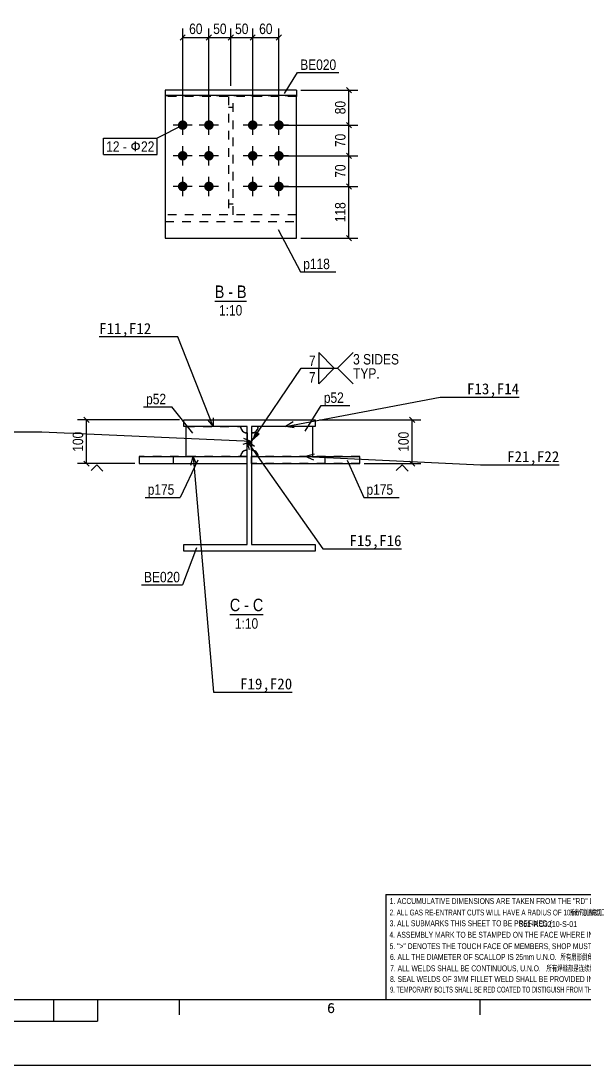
# Model space of a CAD drawing. Header units: millimetres. Extents: x -122 to 473, y -100 to 321.
# Drawn here: x 215.3 to 344, y -99.8 to 138.7 of the extents above; entities that cross this region are included whole.
import ezdxf

# ---------------------------------------------------------------- set-up
doc = ezdxf.new("R2010")
doc.units = ezdxf.units.MM
doc.linetypes.add('DXK_LINE_DOT2', pattern=[3.9198, 1.9599, -1.9599])
doc.layers.add('WELD_LABELS', color=5, linetype='Continuous')
doc.styles.add('Arial', font='ARIAL.TTF', dxfattribs={"height": 0.2})
doc.styles.add('Arial Narrow', font='ARIALN.TTF', dxfattribs={"height": 0.2})

# ---------------------------------------------------------------- blocks, each defined once
blk = doc.blocks.new('Unknown-234528872-4360')
at = {"linetype": 'Continuous'}
for points in [[(346.64, -70.67), (347.26, -69.59), (346.09, -69.59)], [(356.83, -70.84), (357.45, -69.76), (356.27, -69.76)]]:
    blk.add_hatch(color=7, dxfattribs=at).paths.add_polyline_path(points)
at = {"color": 7, "linetype": 'Continuous'}
for p, q in [((298.66, -60.83), (298.66, -84.8)), ((298.66, -60.83), (378.47, -60.83)), ((378.47, -60.83), (378.47, -84.8)), ((298.66, -84.8), (378.47, -84.8))]:
    blk.add_line(p, q, dxfattribs=at)
at = {"color": 3, "linetype": 'Continuous'}
for p, q in [((356.27, -69.76), (356.82, -70.83)), ((357.45, -69.76), (356.83, -70.84))]:
    blk.add_line(p, q, dxfattribs=at)
at = {"color": 7, "linetype": 'Continuous'}
for centre in [(346.67, -69.97), (356.86, -70.14)]:
    blk.add_circle(centre, 0.7, dxfattribs=at)
at = {"color": 7, "linetype": 'Continuous', "style": 'Arial'}
for s, height, width, p in [('1. ACCUMULATIVE DIMENSIONS ARE TAKEN FROM THE "RD" LINE.    积累尺寸是根据这线 "RD" 开始计算。', 1.3371, 0.65892, (299.54, -63.02)), ('2. ALL GAS RE-ENTRANT CUTS WILL HAVE A RADIUS OF 10mm U.N.O.', 1.3371, 0.617738, (299.54, -65.64)), ('所有气割直角切口要有10mm 的半径，除另有所指。', 1.3371, 0.541875, (340.78, -65.64)), ('3. ALL SUBMARKS THIS SHEET TO BE PREFIXED (                                 ).    这张图样的所有副标记前面要加 (                                  )。', 1.33711, 0.65892, (299.54, -68.1)), ('4. ASSEMBLY MARK TO BE STAMPED ON THE FACE WHERE INDICATED THUS      .    构件号打在      标记面上。', 1.3371, 0.65892, (299.49, -70.72)), ('5. ">" DENOTES THE TOUCH FACE OF MEMBERS, SHOP MUST SPOT THEM.    " > " 为构件结合面，工厂需标识出来。', 1.3371, 0.65892, (299.54, -73.33)), ('6. ALL THE DIAMETER OF SCALLOP IS 25mm U.N.O.  所有扇形倒角半径都是25mm，除另有所指。', 1.3371, 0.65892, (299.63, -75.79)), ('7. ALL WELDS SHALL BE CONTINUOUS, U.N.O.   所有焊缝都是连续焊缝，除另有所指。', 1.3371, 0.65892, (299.66, -78.39)), ('8. SEAL WELDS OF 3MM FILLET WELD SHALL BE PROVIDED IN WELDED CONNECTIONS.   焊接节点里的封焊是3mm角焊缝。', 1.3371, 0.65892, (299.64, -80.84)), ('9. TEMPORARY BOLTS SHALL BE RED COATED TO DISTIGUISH FROM THE PERMANENT BOLT.   临时螺栓应涂红油漆，以区别与永久螺栓。', 1.3371, 0.55892, (299.65, -83.24))]:
    blk.add_text(s, height=height, dxfattribs=dict(at, width=width)).set_placement(p)
at = {"color": 3, "linetype": 'Continuous', "style": 'Arial', "width": 0.7}
for p in [(329.14, -68.28), (360.89, -68.24)]:
    blk.add_text('361-RC3210-S-01', height=1.3371, dxfattribs=at).set_placement(p)
blk = doc.blocks.new('Unknown-234528872-4363')
at = {"color": 7, "linetype": 'Continuous'}
for p, q in [((-92.28, -84.8), (457.64, -84.8)), ((222.75, -84.8), (222.75, -89.81)), ((232.77, -84.8), (232.77, -89.81)), ((251.43, -84.8), (251.43, -88.31)), ((286.14, -85.8), (285.85, -85.9)), ((286.33, -85.8), (286.14, -85.8)), ((286.62, -85.9), (286.33, -85.8)), ((320.17, -84.8), (320.17, -88.31)), ((285.66, -86.18), (285.57, -86.66)), ((285.57, -86.66), (285.57, -87.14)), ((285.66, -86.85), (285.57, -87.14)), ((285.57, -87.14), (285.66, -87.52)), ((285.85, -85.9), (285.66, -86.18)), ((285.85, -86.66), (285.66, -86.85)), ((285.66, -87.52), (285.85, -87.71)), ((286.14, -86.57), (285.85, -86.66)), ((285.85, -87.71), (286.14, -87.81)), ((286.24, -86.57), (286.14, -86.57)), ((286.14, -87.81), (286.24, -87.81)), ((286.52, -86.66), (286.24, -86.57)), ((286.24, -87.81), (286.52, -87.71)), ((286.71, -86.85), (286.52, -86.66)), ((286.52, -87.71), (286.71, -87.52)), ((286.71, -86.09), (286.62, -85.9)), ((286.81, -87.14), (286.71, -86.85)), ((286.71, -87.52), (286.81, -87.23)), ((286.81, -87.23), (286.81, -87.14)), ((132.6, -89.81), (232.77, -89.81)), ((-122.32, -99.82), (472.68, -99.82))]:
    blk.add_line(p, q, dxfattribs=at)
blk = doc.blocks.new('Unknown-234528872-13 - 2403')
at = {"color": 6, "linetype": 'Continuous'}
blk.add_line((259.58, 74.63), (266.85, 74.63), dxfattribs=at)
at = {"color": 0, "linetype": 'Continuous'}
for points in [[(261.77, 75.38), (261.77, 78.38), (259.58, 78.38), (259.58, 75.38)], [(265.88, 71.38), (265.88, 73.88), (260.55, 73.88), (260.55, 71.38)]]:
    blk.add_wipeout(points, dxfattribs=at)
at = {"color": 6, "linetype": 'Continuous', "style": 'Arial Narrow'}
blk.add_text('1:10', height=2.386, dxfattribs=at).set_placement((260.55, 71.38))
at = {"color": 0, "linetype": 'Continuous'}
blk.add_wipeout([(263.76, 75.38), (263.76, 78.38), (262.67, 78.38), (262.67, 75.38)], dxfattribs=at)
at = {"color": 6, "linetype": 'Continuous', "style": 'Arial Narrow'}
blk.add_text('B', height=2.86, dxfattribs=at).set_placement((259.58, 75.38))
at = {"color": 0, "linetype": 'Continuous'}
blk.add_wipeout([(266.85, 75.38), (266.85, 78.38), (264.66, 78.38), (264.66, 75.38)], dxfattribs=at)
at = {"color": 6, "linetype": 'Continuous', "style": 'Arial Narrow'}
for s, p in [('-', (262.67, 75.38)), ('B', (264.66, 75.38))]:
    blk.add_text(s, height=2.86, dxfattribs=at).set_placement(p)
blk = doc.blocks.new('Unknown-234528872-14 - 2447')
at = {"color": 6, "linetype": 'Continuous'}
blk.add_line((263.03, 3.1), (270.67, 3.1), dxfattribs=at)
at = {"color": 0, "linetype": 'Continuous'}
for points in [[(265.4, 3.85), (265.4, 6.85), (263.03, 6.85), (263.03, 3.85)], [(269.51, -0.15), (269.51, 2.35), (264.18, 2.35), (264.18, -0.15)]]:
    blk.add_wipeout(points, dxfattribs=at)
at = {"color": 6, "linetype": 'Continuous', "style": 'Arial Narrow'}
blk.add_text('1:10', height=2.386, dxfattribs=at).set_placement((264.18, -0.15))
at = {"color": 0, "linetype": 'Continuous'}
blk.add_wipeout([(267.39, 3.85), (267.39, 6.85), (266.3, 6.85), (266.3, 3.85)], dxfattribs=at)
at = {"color": 6, "linetype": 'Continuous', "style": 'Arial Narrow'}
blk.add_text('C', height=2.86, dxfattribs=at).set_placement((263.03, 3.85))
at = {"color": 0, "linetype": 'Continuous'}
blk.add_wipeout([(270.67, 3.85), (270.67, 6.85), (268.29, 6.85), (268.29, 3.85)], dxfattribs=at)
at = {"color": 6, "linetype": 'Continuous', "style": 'Arial Narrow'}
for s, p in [('-', (266.3, 3.85)), ('C', (268.29, 3.85))]:
    blk.add_text(s, height=2.86, dxfattribs=at).set_placement(p)
blk = doc.blocks.new('Bolt-234528872-2412 - 2403')
at = {"linetype": 'Continuous'}
for points in [[(251.15, 114.87, -1), (253.35, 114.87, -1)], [(257.15, 114.87, -1), (259.35, 114.87, -1)], [(267.15, 114.87, -1), (269.35, 114.87, -1)], [(273.15, 114.87, -1), (275.35, 114.87, -1)], [(251.15, 107.87, -1), (253.35, 107.87, -1)], [(257.15, 107.87, -1), (259.35, 107.87, -1)], [(267.15, 107.87, -1), (269.35, 107.87, -1)], [(273.15, 107.87, -1), (275.35, 107.87, -1)], [(251.15, 100.87, -1), (253.35, 100.87, -1)], [(257.15, 100.87, -1), (259.35, 100.87, -1)], [(267.15, 100.87, -1), (269.35, 100.87, -1)], [(273.15, 100.87, -1), (275.35, 100.87, -1)]]:
    blk.add_hatch(color=3, dxfattribs=at).paths.add_polyline_path(points)
at = {"color": 3, "linetype": 'Continuous'}
for p, q in [((252.25, 112.67), (252.25, 117.07)), ((258.25, 112.67), (258.25, 117.07)), ((268.25, 112.67), (268.25, 117.07)), ((274.25, 112.67), (274.25, 117.07)), ((254.45, 114.87), (250.05, 114.87)), ((260.45, 114.87), (256.05, 114.87)), ((270.45, 114.87), (266.05, 114.87)), ((276.45, 114.87), (272.05, 114.87)), ((252.25, 105.67), (252.25, 110.07)), ((258.25, 105.67), (258.25, 110.07)), ((268.25, 105.67), (268.25, 110.07)), ((274.25, 105.67), (274.25, 110.07)), ((254.45, 107.87), (250.05, 107.87)), ((260.45, 107.87), (256.05, 107.87)), ((270.45, 107.87), (266.05, 107.87)), ((276.45, 107.87), (272.05, 107.87)), ((252.25, 98.67), (252.25, 103.07)), ((258.25, 98.67), (258.25, 103.07)), ((268.25, 98.67), (268.25, 103.07)), ((274.25, 98.67), (274.25, 103.07)), ((254.45, 100.87), (250.05, 100.87)), ((260.45, 100.87), (256.05, 100.87)), ((270.45, 100.87), (266.05, 100.87)), ((276.45, 100.87), (272.05, 100.87))]:
    blk.add_line(p, q, dxfattribs=at)
blk = doc.blocks.new('Part-234528872-2404 - 2403')
at = {"color": 2, "linetype": 'Continuous'}
for p, q in [((278.25, 121.67), (248.25, 121.67)), ((248.25, 121.67), (248.25, 89.07)), ((278.25, 89.07), (278.25, 121.67)), ((248.25, 89.07), (278.25, 89.07))]:
    blk.add_line(p, q, dxfattribs=at)
at = {"color": 7, "linetype": 'DXK_LINE_DOT2'}
for p, q in [((248.25, 121.67), (278.25, 121.67)), ((248.25, 89.07), (278.25, 89.07))]:
    blk.add_line(p, q, dxfattribs=at)
blk = doc.blocks.new('Part-234528872-2411 - 2403')
at = {"color": 2, "linetype": 'Continuous'}
for p, q in [((278.25, 122.87), (248.25, 122.87)), ((248.25, 122.87), (248.25, 121.67)), ((278.25, 122.87), (278.25, 121.67))]:
    blk.add_line(p, q, dxfattribs=at)
at = {"color": 7, "linetype": 'DXK_LINE_DOT2'}
for p, q in [((248.25, 121.67), (248.25, 121.37)), ((278.25, 121.67), (278.25, 121.37)), ((278.25, 121.37), (248.25, 121.37)), ((262.75, 121.37), (262.75, 94.37)), ((263.75, 94.37), (263.75, 121.37)), ((263.75, 118.87), (262.75, 118.87)), ((262.75, 96.87), (263.75, 96.87)), ((278.25, 94.37), (248.25, 94.37)), ((248.25, 94.37), (248.25, 92.87)), ((278.25, 92.87), (278.25, 94.37)), ((248.25, 92.87), (278.25, 92.87))]:
    blk.add_line(p, q, dxfattribs=at)
blk = doc.blocks.new('Part-234528872-2453 - 2447')
at = {"color": 7, "linetype": 'DXK_LINE_DOT2'}
for p, q in [((267, 39.15), (242.3, 39.15)), ((250.15, 37.55), (250.15, 39.15)), ((267, 37.55), (267, 39.15)), ((242.3, 37.55), (267, 37.55))]:
    blk.add_line(p, q, dxfattribs=at)
at = {"color": 2, "linetype": 'Continuous'}
for p, q in [((242.3, 39.15), (242.3, 37.55)), ((242.3, 39.15), (267, 39.15)), ((267, 37.55), (267, 39.15)), ((232.63, 37.25), (231.33, 35.95)), ((232.63, 37.25), (234.03, 35.85)), ((242.3, 37.55), (267, 37.55))]:
    blk.add_line(p, q, dxfattribs=at)
blk = doc.blocks.new('Part-234528872-2449 - 2447')
at = {"color": 2, "linetype": 'Continuous'}
for p, q in [((269.5, 46.05), (269.46, 45.72)), ((282, 39.15), (282, 46.05)), ((268.33, 44.59), (268, 44.55)), ((268, 40.65), (268.33, 40.61)), ((269.46, 39.49), (269.5, 39.15))]:
    blk.add_line(p, q, dxfattribs=at)
at = {"color": 7, "linetype": 'DXK_LINE_DOT2'}
for p, q in [((269.46, 45.72), (269.5, 46.05)), ((282, 46.05), (269.5, 46.05)), ((268, 44.55), (268.33, 44.59)), ((268, 40.65), (268, 44.55)), ((268.33, 40.61), (268, 40.65)), ((269.5, 39.15), (269.46, 39.49)), ((269.5, 39.15), (282, 39.15))]:
    blk.add_line(p, q, dxfattribs=at)
at = {"color": 2, "linetype": 'Continuous'}
for centre, start, end in [((268, 46.05), 282.8571, 347.1429), ((268, 39.15), 12.8571, 77.1429)]:
    blk.add_arc(centre, 1.5, start, end, dxfattribs=at)
at = {"color": 7, "linetype": 'DXK_LINE_DOT2'}
for centre, start, end in [((268, 46.05), 282.8571, 347.1429), ((268, 39.15), 12.8571, 77.1429)]:
    blk.add_arc(centre, 1.5, start, end, dxfattribs=at)
blk = doc.blocks.new('Part-234528872-2450 - 2447')
at = {"color": 7, "linetype": 'DXK_LINE_DOT2'}
for p, q in [((292.7, 39.15), (268, 39.15)), ((268, 37.55), (268, 39.15)), ((284.84, 37.55), (284.84, 39.15)), ((292.7, 37.55), (268, 37.55))]:
    blk.add_line(p, q, dxfattribs=at)
at = {"color": 2, "linetype": 'Continuous'}
for p, q in [((268, 39.15), (268, 37.55)), ((268, 39.15), (292.7, 39.15)), ((292.7, 37.55), (292.7, 39.15)), ((268, 37.55), (292.7, 37.55)), ((302.37, 37.25), (301.07, 35.95)), ((302.37, 37.25), (303.77, 35.85))]:
    blk.add_line(p, q, dxfattribs=at)
blk = doc.blocks.new('Part-234528872-2452 - 2447')
at = {"color": 2, "linetype": 'Continuous'}
for p, q in [((253, 46.05), (253, 39.15)), ((265.54, 45.72), (265.5, 46.05)), ((267, 44.55), (266.66, 44.59)), ((266.66, 40.61), (267, 40.65)), ((265.5, 39.15), (265.54, 39.49))]:
    blk.add_line(p, q, dxfattribs=at)
at = {"color": 7, "linetype": 'DXK_LINE_DOT2'}
for p, q in [((253, 46.05), (265.5, 46.05)), ((265.5, 46.05), (265.54, 45.72)), ((266.66, 44.59), (267, 44.55)), ((267, 44.55), (267, 40.65)), ((267, 40.65), (266.66, 40.61)), ((253, 39.15), (265.5, 39.15)), ((265.54, 39.49), (265.5, 39.15))]:
    blk.add_line(p, q, dxfattribs=at)
at = {"color": 2, "linetype": 'Continuous'}
for centre, start, end in [((267, 46.05), 192.8571, 257.1429), ((267, 39.15), 102.8571, 167.1429)]:
    blk.add_arc(centre, 1.5, start, end, dxfattribs=at)
at = {"color": 7, "linetype": 'DXK_LINE_DOT2'}
for centre, start, end in [((267, 46.05), 192.8571, 257.1429), ((267, 39.15), 102.8571, 167.1429)]:
    blk.add_arc(centre, 1.5, start, end, dxfattribs=at)
blk = doc.blocks.new('Part-234528872-2455 - 2447')
at = {"color": 2, "linetype": 'Continuous'}
for p, q in [((252.5, 46.05), (252.5, 47.55)), ((252.5, 47.55), (282.5, 47.55)), ((267, 46.05), (252.5, 46.05)), ((267, 19.05), (267, 46.05)), ((282.5, 46.05), (268, 46.05)), ((268, 46.05), (268, 19.05)), ((282.5, 47.55), (282.5, 46.05)), ((252.5, 17.55), (252.5, 19.05)), ((252.5, 19.05), (267, 19.05)), ((282.5, 17.55), (252.5, 17.55)), ((268, 19.05), (282.5, 19.05)), ((282.5, 19.05), (282.5, 17.55))]:
    blk.add_line(p, q, dxfattribs=at)
blk = doc.blocks.new('StraightDimension-234528872-4044 - 2403')
at = {"color": 7, "linetype": 'Continuous'}
for p, q in [((279.25, 122.87), (292.25, 122.87)), ((290.85, 122.27), (289.65, 123.47)), ((290.25, 114.87), (290.25, 122.87)), ((275.25, 114.87), (292.25, 114.87)), ((289.65, 115.47), (290.85, 114.27))]:
    blk.add_line(p, q, dxfattribs=at)
at = {"color": 0}
blk.add_wipeout([(289.95, 120.9), (286.45, 120.9), (286.45, 116.85), (289.95, 116.85)], dxfattribs=at)
at = {"color": 4, "style": 'Arial Narrow'}
blk.add_text('80', height=2.386, rotation=90.0002, dxfattribs=at).set_placement((289.45, 117.35))
blk = doc.blocks.new('StraightDimension-234528872-2711 - 2403')
at = {"color": 7, "linetype": 'Continuous'}
for p, q in [((268.25, 115.87), (268.25, 136.92)), ((274.25, 115.87), (274.25, 136.92)), ((268.85, 135.47), (267.65, 134.27)), ((268.25, 134.87), (274.25, 134.87)), ((273.65, 134.27), (274.85, 135.47))]:
    blk.add_line(p, q, dxfattribs=at)
at = {"color": 0}
blk.add_wipeout([(273.27, 135.17), (273.27, 138.67), (269.23, 138.67), (269.23, 135.17)], dxfattribs=at)
at = {"color": 4, "style": 'Arial Narrow'}
blk.add_text('60', height=2.386, dxfattribs=at).set_placement((269.73, 135.67))
blk = doc.blocks.new('StraightDimension-234528872-2712 - 2403')
at = {"color": 7, "linetype": 'Continuous'}
for p, q in [((263.25, 123.87), (263.25, 136.92)), ((268.25, 115.87), (268.25, 136.92)), ((262.65, 134.27), (263.85, 135.47)), ((263.25, 134.87), (268.25, 134.87)), ((268.85, 135.47), (267.65, 134.27))]:
    blk.add_line(p, q, dxfattribs=at)
at = {"color": 0}
blk.add_wipeout([(267.77, 135.17), (267.77, 138.67), (263.73, 138.67), (263.73, 135.17)], dxfattribs=at)
at = {"color": 4, "style": 'Arial Narrow'}
blk.add_text('50', height=2.386, dxfattribs=at).set_placement((264.23, 135.67))
blk = doc.blocks.new('StraightDimension-234528872-2713 - 2403')
at = {"color": 7, "linetype": 'Continuous'}
for p, q in [((258.25, 115.87), (258.25, 136.92)), ((263.25, 123.87), (263.25, 136.92)), ((257.65, 134.27), (258.85, 135.47)), ((258.25, 134.87), (263.25, 134.87)), ((263.85, 135.47), (262.65, 134.27))]:
    blk.add_line(p, q, dxfattribs=at)
at = {"color": 0}
blk.add_wipeout([(262.77, 135.17), (262.77, 138.67), (258.73, 138.67), (258.73, 135.17)], dxfattribs=at)
at = {"color": 4, "style": 'Arial Narrow'}
blk.add_text('50', height=2.386, dxfattribs=at).set_placement((259.23, 135.67))
blk = doc.blocks.new('StraightDimension-234528872-2714 - 2403')
at = {"color": 7, "linetype": 'Continuous'}
for p, q in [((252.25, 115.87), (252.25, 136.92)), ((258.25, 115.87), (258.25, 136.92)), ((252.85, 135.47), (251.65, 134.27)), ((252.25, 134.87), (258.25, 134.87)), ((257.65, 134.27), (258.85, 135.47))]:
    blk.add_line(p, q, dxfattribs=at)
at = {"color": 0}
blk.add_wipeout([(257.27, 135.17), (257.27, 138.67), (253.23, 138.67), (253.23, 135.17)], dxfattribs=at)
at = {"color": 4, "style": 'Arial Narrow'}
blk.add_text('60', height=2.386, dxfattribs=at).set_placement((253.73, 135.67))
blk = doc.blocks.new('StraightDimension-234528872-4045 - 2403')
at = {"color": 7, "linetype": 'Continuous'}
for p, q in [((275.25, 114.87), (292.25, 114.87)), ((290.85, 114.27), (289.65, 115.47)), ((290.25, 107.87), (290.25, 114.87)), ((275.25, 107.87), (292.25, 107.87)), ((289.65, 108.47), (290.85, 107.27))]:
    blk.add_line(p, q, dxfattribs=at)
at = {"color": 0}
blk.add_wipeout([(289.95, 113.4), (286.45, 113.4), (286.45, 109.35), (289.95, 109.35)], dxfattribs=at)
at = {"color": 4, "style": 'Arial Narrow'}
blk.add_text('70', height=2.386, rotation=90.0002, dxfattribs=at).set_placement((289.45, 109.85))
blk = doc.blocks.new('StraightDimension-234528872-4046 - 2403')
at = {"color": 7, "linetype": 'Continuous'}
for p, q in [((275.25, 107.87), (292.25, 107.87)), ((290.85, 107.27), (289.65, 108.47)), ((290.25, 100.87), (290.25, 107.87)), ((275.25, 100.87), (292.25, 100.87)), ((289.65, 101.47), (290.85, 100.27))]:
    blk.add_line(p, q, dxfattribs=at)
at = {"color": 0}
blk.add_wipeout([(289.95, 106.4), (286.45, 106.4), (286.45, 102.35), (289.95, 102.35)], dxfattribs=at)
at = {"color": 4, "style": 'Arial Narrow'}
blk.add_text('70', height=2.386, rotation=90.0002, dxfattribs=at).set_placement((289.45, 102.85))
blk = doc.blocks.new('StraightDimension-234528872-4047 - 2403')
at = {"color": 7, "linetype": 'Continuous'}
for p, q in [((275.25, 100.87), (292.25, 100.87)), ((290.85, 100.27), (289.65, 101.47)), ((290.25, 89.07), (290.25, 100.87)), ((279.25, 89.07), (292.25, 89.07)), ((289.65, 89.67), (290.85, 88.47))]:
    blk.add_line(p, q, dxfattribs=at)
at = {"color": 0}
blk.add_wipeout([(289.95, 97.76), (286.45, 97.76), (286.45, 92.19), (289.95, 92.19)], dxfattribs=at)
at = {"color": 4, "style": 'Arial Narrow'}
blk.add_text('118', height=2.386, rotation=90.0002, dxfattribs=at).set_placement((289.45, 92.69))
blk = doc.blocks.new('StraightDimension-234528872-2755 - 2447')
at = {"color": 7, "linetype": 'Continuous'}
for p, q in [((305.3, 46.95), (304.1, 48.15)), ((283.5, 47.55), (306.7, 47.55)), ((304.7, 37.55), (304.7, 47.55)), ((293.7, 37.55), (306.7, 37.55)), ((304.1, 38.15), (305.3, 36.95))]:
    blk.add_line(p, q, dxfattribs=at)
at = {"color": 0}
blk.add_wipeout([(304.4, 45.34), (300.9, 45.34), (300.9, 39.77), (304.4, 39.77)], dxfattribs=at)
at = {"color": 4, "style": 'Arial Narrow'}
blk.add_text('100', height=2.386, rotation=90.0002, dxfattribs=at).set_placement((303.9, 40.27))
blk = doc.blocks.new('StraightDimension-234528872-2757 - 2447')
at = {"color": 7, "linetype": 'Continuous'}
for p, q in [((230.9, 46.95), (229.7, 48.15)), ((251.5, 47.55), (228.25, 47.55)), ((230.3, 37.55), (230.3, 47.55)), ((241.3, 37.55), (228.25, 37.55)), ((229.7, 38.15), (230.9, 36.95))]:
    blk.add_line(p, q, dxfattribs=at)
at = {"color": 0}
blk.add_wipeout([(230, 45.34), (226.5, 45.34), (226.5, 39.77), (230, 39.77)], dxfattribs=at)
at = {"color": 4, "style": 'Arial Narrow'}
blk.add_text('100', height=2.386, rotation=90.0002, dxfattribs=at).set_placement((229.5, 40.27))
blk = doc.blocks.new('Mark-234528872-2719 - 2403')
at = {"color": 0}
blk.add_wipeout([(237.83, 108.77), (237.83, 111.27), (234.78, 111.27), (234.78, 108.77)], dxfattribs=at)
blk.add_wipeout([(237.83, 108.77), (237.83, 111.27), (234.78, 111.27), (234.78, 108.77)], dxfattribs=at)
at = {"color": 7, "linetype": 'Continuous'}
blk.add_line((234.18, 108.17), (234.18, 111.87), dxfattribs=at)
at = {"color": 0}
blk.add_wipeout([(239.49, 108.77), (239.49, 111.27), (238.58, 111.27), (238.58, 108.77)], dxfattribs=at)
blk.add_wipeout([(239.49, 108.77), (239.49, 111.27), (238.58, 111.27), (238.58, 108.77)], dxfattribs=at)
at = {"color": 3, "style": 'Arial Narrow'}
blk.add_text('12', height=2.386, dxfattribs=at).set_placement((234.78, 108.77))
at = {"color": 0}
blk.add_wipeout([(242.74, 108.77), (242.74, 111.27), (240.24, 111.27), (240.24, 108.77)], dxfattribs=at)
at = {"color": 3, "linetype": 'Continuous'}
blk.add_line((241.49, 108.9), (241.49, 111.09), dxfattribs=at)
at = {"color": 3, "style": 'Arial Narrow'}
blk.add_text('-', height=2.39, dxfattribs=at).set_placement((238.58, 108.77))
at = {"color": 0}
blk.add_wipeout([(245.79, 108.77), (245.79, 111.27), (242.74, 111.27), (242.74, 108.77)], dxfattribs=at)
blk.add_wipeout([(245.79, 108.77), (245.79, 111.27), (242.74, 111.27), (242.74, 108.77)], dxfattribs=at)
at = {"color": 7, "linetype": 'Continuous'}
for p, q in [((252.25, 114.87), (246.39, 111.87)), ((234.18, 111.87), (246.39, 111.87)), ((246.39, 108.17), (246.39, 111.87)), ((234.18, 108.17), (246.39, 108.17))]:
    blk.add_line(p, q, dxfattribs=at)
at = {"color": 3, "linetype": 'Continuous'}
blk.add_circle((241.49, 110.02), 0.812, dxfattribs=at)
at = {"color": 3, "style": 'Arial Narrow'}
blk.add_text('22', height=2.386, dxfattribs=at).set_placement((242.74, 108.77))
blk = doc.blocks.new('Mark-234528872-2426 - 2403')
at = {"color": 0}
blk.add_wipeout([(285.89, 81.98), (285.89, 84.48), (279.8, 84.48), (279.8, 81.98)], dxfattribs=at)
blk.add_wipeout([(285.89, 81.98), (285.89, 84.48), (279.8, 84.48), (279.8, 81.98)], dxfattribs=at)
at = {"color": 7, "linetype": 'Continuous'}
for p, q in [((274.04, 90.99), (279.2, 81.38)), ((279.2, 81.38), (287.24, 81.38))]:
    blk.add_line(p, q, dxfattribs=at)
at = {"color": 3, "style": 'Arial Narrow'}
blk.add_text('p118', height=2.386, dxfattribs=at).set_placement((279.8, 81.98))
blk = doc.blocks.new('Mark-234528872-2429 - 2403')
at = {"color": 0}
blk.add_wipeout([(287.33, 127.47), (287.33, 129.97), (279.11, 129.97), (279.11, 127.47)], dxfattribs=at)
blk.add_wipeout([(287.33, 127.47), (287.33, 129.97), (279.11, 129.97), (279.11, 127.47)], dxfattribs=at)
at = {"color": 7, "linetype": 'Continuous'}
for p, q in [((275.54, 122.12), (278.51, 126.87)), ((278.51, 126.87), (287.93, 126.87))]:
    blk.add_line(p, q, dxfattribs=at)
at = {"color": 3, "style": 'Arial Narrow'}
blk.add_text('BE020', height=2.386, dxfattribs=at).set_placement((279.11, 127.47))
blk = doc.blocks.new('Mark-234528872-2470 - 2447')
at = {"color": 0}
blk.add_wipeout([(289.07, 51.43), (289.07, 53.93), (284.5, 53.93), (284.5, 51.43)], dxfattribs=at)
blk.add_wipeout([(289.07, 51.43), (289.07, 53.93), (284.5, 53.93), (284.5, 51.43)], dxfattribs=at)
at = {"color": 7, "linetype": 'Continuous'}
for p, q in [((280.22, 44.96), (283.9, 50.83)), ((283.9, 50.83), (290.42, 50.83))]:
    blk.add_line(p, q, dxfattribs=at)
at = {"color": 3, "style": 'Arial Narrow'}
blk.add_text('p52', height=2.386, dxfattribs=at).set_placement((284.5, 51.43))
blk = doc.blocks.new('Mark-234528872-2473 - 2447')
at = {"color": 0}
blk.add_wipeout([(300.34, 30.45), (300.34, 32.95), (294.25, 32.95), (294.25, 30.45)], dxfattribs=at)
blk.add_wipeout([(300.34, 30.45), (300.34, 32.95), (294.25, 32.95), (294.25, 30.45)], dxfattribs=at)
at = {"color": 7, "linetype": 'Continuous'}
for p, q in [((289.84, 38.35), (293.65, 29.85)), ((293.65, 29.85), (301.69, 29.85))]:
    blk.add_line(p, q, dxfattribs=at)
at = {"color": 3, "style": 'Arial Narrow'}
blk.add_text('p175', height=2.386, dxfattribs=at).set_placement((294.25, 30.45))
blk = doc.blocks.new('Mark-234528872-2476 - 2447')
at = {"color": 7, "linetype": 'Continuous'}
blk.add_line((254.55, 44.54), (249.81, 50.51), dxfattribs=at)
at = {"color": 0}
blk.add_wipeout([(248.46, 51.11), (248.46, 53.61), (243.89, 53.61), (243.89, 51.11)], dxfattribs=at)
blk.add_wipeout([(248.46, 51.11), (248.46, 53.61), (243.89, 53.61), (243.89, 51.11)], dxfattribs=at)
at = {"color": 7, "linetype": 'Continuous'}
blk.add_line((243.29, 50.51), (249.81, 50.51), dxfattribs=at)
at = {"color": 3, "style": 'Arial Narrow'}
blk.add_text('p52', height=2.386, dxfattribs=at).set_placement((243.89, 51.11))
blk = doc.blocks.new('Mark-234528872-2479 - 2447')
at = {"color": 7, "linetype": 'Continuous'}
blk.add_line((255.71, 38.35), (251.7, 29.85), dxfattribs=at)
at = {"color": 0}
blk.add_wipeout([(250.35, 30.45), (250.35, 32.95), (244.26, 32.95), (244.26, 30.45)], dxfattribs=at)
blk.add_wipeout([(250.35, 30.45), (250.35, 32.95), (244.26, 32.95), (244.26, 30.45)], dxfattribs=at)
at = {"color": 7, "linetype": 'Continuous'}
blk.add_line((243.66, 29.85), (251.7, 29.85), dxfattribs=at)
at = {"color": 3, "style": 'Arial Narrow'}
blk.add_text('p175', height=2.386, dxfattribs=at).set_placement((244.26, 30.45))
blk = doc.blocks.new('Mark-234528872-2482 - 2447')
at = {"color": 0}
blk.add_wipeout([(251.64, 10.45), (251.64, 12.95), (243.42, 12.95), (243.42, 10.45)], dxfattribs=at)
blk.add_wipeout([(251.64, 10.45), (251.64, 12.95), (243.42, 12.95), (243.42, 10.45)], dxfattribs=at)
at = {"color": 7, "linetype": 'Continuous'}
for p in [(255.41, 18.3), (242.82, 9.85)]:
    blk.add_line(p, (252.24, 9.85), dxfattribs=at)
at = {"color": 3, "style": 'Arial Narrow'}
blk.add_text('BE020', height=2.386, dxfattribs=at).set_placement((243.42, 10.45))
blk = doc.blocks.new('WeldMark-234528872-4281 - 2447')
at = {"linetype": 'Continuous'}
blk.add_hatch(color=3, dxfattribs=at).paths.add_polyline_path([(269.92, 44.32), (268, 42.6), (268.88, 45.02)])
at = {"color": 3, "linetype": 'Continuous'}
for p, q in [((287.61, 59.33), (291.19, 62.9)), ((268, 42.6), (279.34, 59.33)), ((287.61, 59.33), (291.19, 55.76))]:
    blk.add_line(p, q, dxfattribs=at)
at = {"color": 0}
blk.add_wipeout([(282.81, 59.63), (282.81, 62.53), (280.89, 62.53), (280.89, 59.63)], dxfattribs=at)
at = {"color": 3, "linetype": 'Continuous'}
for p, q in [((286.9, 59.33), (283.33, 62.9)), ((283.33, 62.9), (283.33, 59.33)), ((283.33, 59.33), (286.9, 59.33))]:
    blk.add_line(p, q, dxfattribs=at)
at = {"color": 0, "linetype": 'Continuous'}
blk.add_wipeout([(301.69, 60.2), (301.69, 62.7), (291.19, 62.7), (291.19, 60.2)], dxfattribs=at)
for points in [[(301.69, 60.2), (301.69, 62.7), (291.19, 62.7), (291.19, 60.2)], [(282.81, 55.88), (282.81, 58.78), (280.89, 58.78), (280.89, 55.88)]]:
    blk.add_wipeout(points, dxfattribs=at)
at = {"color": 3, "linetype": 'Continuous'}
for p, q in [((279.34, 59.33), (287.61, 59.33)), ((283.33, 59.33), (286.9, 59.33)), ((286.9, 59.33), (283.33, 55.76)), ((283.33, 55.76), (283.33, 59.33))]:
    blk.add_line(p, q, dxfattribs=at)
at = {"color": 3, "style": 'Arial Narrow'}
blk.add_text('7', height=2.39, dxfattribs=at).set_placement((281.09, 59.83))
at = {"color": 3, "linetype": 'Continuous', "style": 'Arial Narrow'}
blk.add_text('7', height=2.39, dxfattribs=at).set_placement((281.09, 56.08))
at = {"color": 0, "linetype": 'Continuous'}
blk.add_wipeout([(297.27, 56.95), (297.27, 59.45), (291.19, 59.45), (291.19, 56.95)], dxfattribs=at)
blk.add_wipeout([(297.27, 56.95), (297.27, 59.45), (291.19, 59.45), (291.19, 56.95)], dxfattribs=at)
at = {"color": 3, "linetype": 'Continuous', "style": 'Arial Narrow'}
for s, p in [('3 SIDES', (291.19, 60.2)), ('TYP.', (291.19, 56.95))]:
    blk.add_text(s, height=2.386, dxfattribs=at).set_placement(p)

msp = doc.modelspace()

# ---------------------------------------------------------------- linework, layer by layer
at = {"layer": 'WELD_LABELS', "color": 5}
for p, q in [((251.16, 66.51), (233.16, 66.51)), ((311.12, 52.75), (329.12, 52.75)), ((259.19, 48.05), (259.25, 46.05)), ((257.92, 47.55), (259.25, 46.05)), ((220.05, 44.75), (202.05, 44.75)), ((282.26, 39.75), (280.35, 39.15)), ((282.19, 38.38), (280.35, 39.15)), ((320.3, 37.25), (338.3, 37.25)), ((284.26, 18.07), (302.26, 18.07)), ((259.27, -14.65), (277.27, -14.65))]:
    msp.add_line(p, q, dxfattribs=at)

# ---------------------------------------------------------------- block references
for name in ['Unknown-234528872-4363', 'Part-234528872-2411 - 2403', 'Part-234528872-2404 - 2403', 'Bolt-234528872-2412 - 2403', 'Part-234528872-2455 - 2447', 'Part-234528872-2452 - 2447', 'Part-234528872-2449 - 2447', 'Part-234528872-2453 - 2447', 'Part-234528872-2450 - 2447', 'Unknown-234528872-4360']:
    msp.add_blockref(name, (0, 0))

# ---------------------------------------------------------------- texts
at = {"layer": 'WELD_LABELS', "color": 5, "char_height": 2.5}
for s, insert, attachment_point in [('F11,F12', (233.16, 66.51), 7), ('F13,F14', (329.12, 52.75), 9), ('F21,F22', (338.3, 37.25), 9), ('F15,F16', (302.26, 18.07), 9), ('F19,F20', (277.27, -14.65), 9)]:
    msp.add_mtext(s, dxfattribs=dict(at, insert=insert, attachment_point=attachment_point))

# ---------------------------------------------------------------- next in the draw order: block references
for name in ['StraightDimension-234528872-4044 - 2403', 'Unknown-234528872-13 - 2403', 'StraightDimension-234528872-2757 - 2447', 'StraightDimension-234528872-2755 - 2447', 'Mark-234528872-2482 - 2447', 'Unknown-234528872-14 - 2447']:
    msp.add_blockref(name, (0, 0))

# ---------------------------------------------------------------- next in the draw order: block references
for name in ['StraightDimension-234528872-2711 - 2403', 'Mark-234528872-2476 - 2447', 'Mark-234528872-2470 - 2447', 'Mark-234528872-2479 - 2447', 'Mark-234528872-2473 - 2447']:
    msp.add_blockref(name, (0, 0))

# ---------------------------------------------------------------- next in the draw order: linework, layer by layer
at = {"layer": 'WELD_LABELS', "color": 5}
for p, q in [((259.25, 46.05), (251.16, 66.51)), ((254.13, 37.22), (254.65, 39.15)), ((255.49, 37.34), (254.65, 39.15)), ((254.65, 39.15), (259.27, -14.65)), ((280.35, 39.15), (320.3, 37.25))]:
    msp.add_line(p, q, dxfattribs=at)

# ---------------------------------------------------------------- next in the draw order: block references
for name in ['StraightDimension-234528872-2712 - 2403', 'Mark-234528872-2429 - 2403', 'StraightDimension-234528872-4045 - 2403', 'WeldMark-234528872-4281 - 2447']:
    msp.add_blockref(name, (0, 0))

# ---------------------------------------------------------------- next in the draw order: linework, layer by layer
for p, q in [((275.75, 46.05), (311.12, 52.75)), ((277.47, 47.08), (275.75, 46.05)), ((277.72, 45.73), (275.75, 46.05)), ((268, 42.6), (220.05, 44.75)), ((266.15, 43.37), (268, 42.6)), ((266.09, 42), (268, 42.6)), ((268.64, 41.46), (267, 42.6)), ((267.52, 40.67), (267, 42.6)), ((267, 42.6), (284.26, 18.07))]:
    msp.add_line(p, q, dxfattribs=at)

# ---------------------------------------------------------------- next in the draw order: block references
for name in ['StraightDimension-234528872-2713 - 2403', 'StraightDimension-234528872-4046 - 2403']:
    msp.add_blockref(name, (0, 0))

# ---------------------------------------------------------------- next in the draw order: block references
for name in ['StraightDimension-234528872-2714 - 2403', 'StraightDimension-234528872-4047 - 2403']:
    msp.add_blockref(name, (0, 0))

# ---------------------------------------------------------------- next in the draw order: block references
for name in ['Mark-234528872-2719 - 2403', 'Mark-234528872-2426 - 2403']:
    msp.add_blockref(name, (0, 0))

doc.saveas('drawing.dxf')
